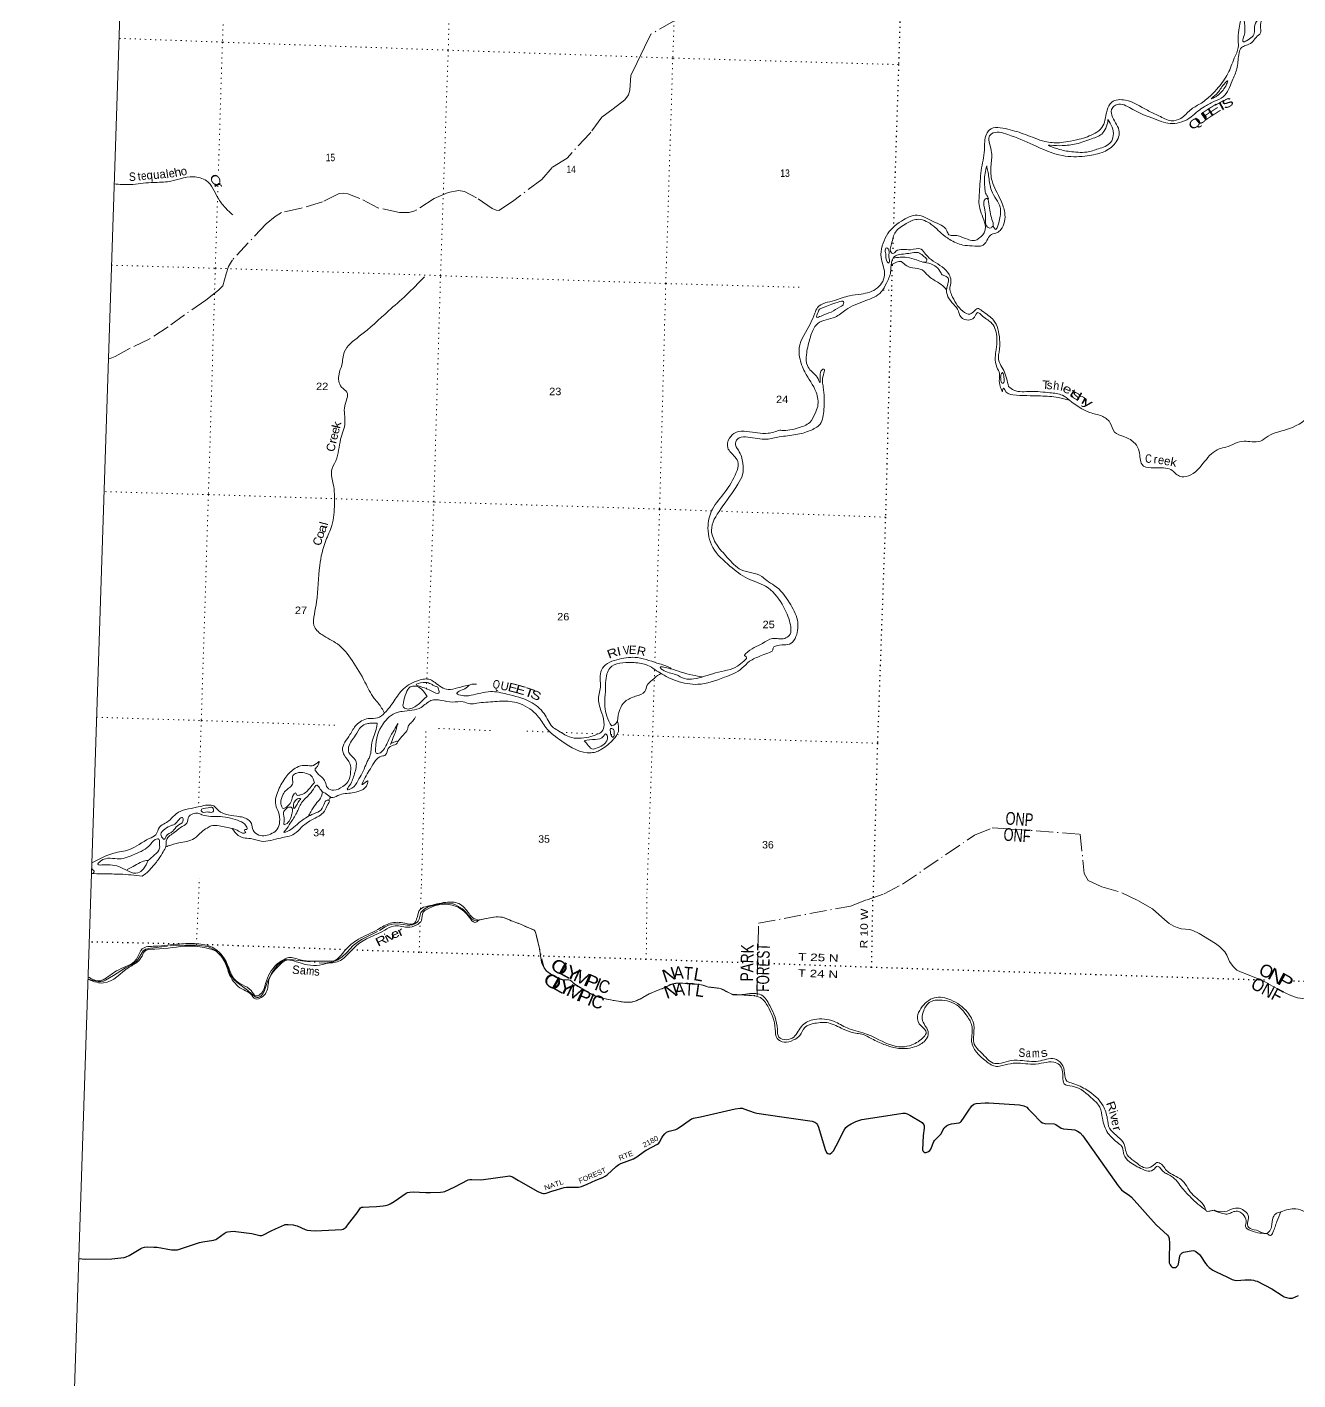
# Model space of a CAD drawing. Header units: feet. Extents: x -745759 to -493183, y 5472 to 195788.
# Drawn here: x -745759 to -715851, y 46261 to 78093 of the extents above; entities that cross this region are included whole.
import ezdxf
from ezdxf.enums import TextEntityAlignment as Align

# ---------------------------------------------------------------- set-up
doc = ezdxf.new("R2010")
doc.units = ezdxf.units.FT
doc.header["$LTSCALE"] = 80
doc.linetypes.add('DOT_DASHED', pattern=[7.7, 5, -1.2, 0.3, -1.2])
doc.linetypes.add('DOTTED', pattern=[1.5, 0.3, -1.2])
for name, color, linetype, lineweight in [('29', 7, 'Continuous', 25), ('39', 7, 'Continuous', 13), ('4', 7, 'Continuous', 13), ('44', 7, 'DOT_DASHED', 13), ('6', 7, 'DOTTED', 25), ('7', 7, 'DOTTED', 13)]:
    doc.layers.add(name, color=color, linetype=linetype, lineweight=lineweight)
doc.layers.add('30', color=7, linetype='Continuous')
doc.layers.add('41', color=7, linetype='Continuous')

msp = doc.modelspace()

# ---------------------------------------------------------------- linework, layer by layer
at = {"layer": '29'}
for points in [[(-733377.77, 50709.61), (-733122.98, 50787.75), (-733061.02, 50796.91), (-732785.59, 50799.05), (-732744.4, 50804.83), (-732712.74, 50814.33), (-732576.63, 50870.21), (-732371.03, 50961.42), (-732210.89, 51023.44), (-732151.33, 51054.18), (-732107.99, 51083.63), (-731893.07, 51283.27), (-731830.94, 51327.6), (-731782.5, 51351.55), (-731485.87, 51465.81), (-731406.67, 51511.36), (-731232.53, 51644.43), (-731188.31, 51669.74), (-730924.96, 51808.97), (-730892.95, 51829.77), (-730875.54, 51853.53), (-730821.74, 51959.22), (-730799.55, 51992.94), (-730750.47, 52049.97), (-730709.31, 52087.98), (-730674.56, 52104.1), (-730649.15, 52113.33), (-730492.44, 52152.19), (-730462.35, 52165.61), (-730437.02, 52181.45), (-730308.03, 52269.98), (-730121.1, 52403.64), (-730094.28, 52415.9), (-730072.11, 52422.24), (-729912.86, 52452.9), (-729094.38, 52636.43), (-728975.02, 52651.94), (-728921.19, 52651.94), (-728887.71, 52637.9), (-728651.71, 52554.71), (-728582.41, 52534.71), (-727997.2, 52448.37), (-727282.19, 52352.08), (-727220.93, 52328.78), (-727198.77, 52309.77), (-727182.94, 52290.76), (-727160.77, 52262.24), (-727136.45, 52207.95), (-726979.08, 51684.67), (-726948.64, 51615.91), (-726912, 51588.86), (-726891.65, 51581.06), (-726856.82, 51584.23), (-726818.9, 51613.84), (-726783.99, 51650.77), (-726715.55, 51768.07), (-726532.88, 52139.09), (-726487.95, 52198.88), (-726446.79, 52236.9), (-726367.63, 52287.59), (-726253.65, 52341.45), (-726113.57, 52385.04), (-725647.84, 52456.1), (-725145.77, 52533.98), (-725091.65, 52534.72), (-725047.32, 52525.21), (-724980.75, 52488.91), (-724693.58, 52314.4), (-724656.3, 52265.41), (-724643.63, 52236.9), (-724647.79, 52181.38), (-724669.43, 52010.62), (-724684.47, 51674.19), (-724678.46, 51647.6), (-724656.3, 51625.42), (-724627.8, 51609.58), (-724596.25, 51611.6), (-724542.32, 51638.09), (-724513.82, 51660.27), (-724493.44, 51688.1), (-724418.83, 51869.38), (-724404.42, 51894.62), (-724302.83, 51995.08), (-724257.36, 52046.8), (-724180.01, 52192.56), (-724121.21, 52243.23), (-724059.03, 52272.48), (-724000.89, 52284.42), (-723827.2, 52307.04), (-723791.92, 52322.44), (-723772.93, 52341.45), (-723706.33, 52444.77), (-723612.81, 52582.15)], [(-723612.81, 52582.15), (-723522.98, 52714.11), (-723475.3, 52750.16), (-723421.01, 52764.72), (-723207.81, 52781.93), (-723125.43, 52781.84), (-722400.98, 52732.59), (-722302.21, 52712.14), (-722234.27, 52677.5), (-722197.73, 52642.44), (-722098.36, 52539.65), (-721901.69, 52335.12), (-721863.19, 52308.96), (-721809.87, 52297.1), (-721588.23, 52284.43), (-721545.4, 52273.04), (-721425.9, 52185.54), (-721369.77, 52167.2), (-721176.25, 52151.76), (-721103.8, 52141.85), (-721037.01, 52115.48), (-720977.15, 52075.32), (-720914.15, 52007.95), (-720082.07, 50831.47), (-720004.92, 50737.33), (-719954.46, 50693.94), (-719826.47, 50612.1), (-719767.66, 50564.04), (-719185.53, 49908.13), (-718922.63, 49666.6), (-718896.95, 49632.56), (-718884.29, 49591.37), (-718872.52, 49481.62), (-718884.4, 49119.17), (-718877.96, 49017.91), (-718859.1, 48972.84), (-718839.17, 48943.46), (-718817.8, 48922.86), (-718792.47, 48910.19), (-718765, 48906.09)], [(-737990.71, 50191.67), (-737908.5, 50307.4), (-737888.57, 50323.86), (-737853.09, 50329.57), (-737707.75, 50332.12), (-737538.05, 50342.25), (-737374.99, 50354.92), (-737325.91, 50362.84), (-737295.16, 50372.95), (-737264.17, 50381.85), (-737211.93, 50405.61), (-737119.82, 50459.13), (-736838.61, 50653.61), (-736809.03, 50668.58), (-736753.62, 50679.67), (-736671.11, 50684.22), (-736372.64, 50670.83), (-736265.24, 50670.17), (-736027.77, 50679.68), (-735964.45, 50686.01), (-735928.45, 50696.7), (-735690.19, 50804.82), (-735379.49, 50967.99), (-735339.5, 50977.18), (-735289.25, 50979.08), (-735088.94, 50971.28), (-735016.16, 50974.33), (-734456.53, 51058.29), (-734412.2, 51061.46), (-734380.54, 51055.12), (-734333.05, 51036.11), (-734194.69, 50957.07), (-733742, 50691.62), (-733647.56, 50652.75), (-733606.4, 50644.83), (-733583.05, 50644.75), (-733541.5, 50652.75), (-733382.37, 50708.2), (-733377.77, 50709.61)], [(-740011.86, 49766.75), (-739909.36, 49813.38), (-739701.36, 49908.2), (-739683.95, 49914.53), (-739661.22, 49917.2), (-739612.71, 49917.7), (-739500.31, 49909.78), (-739445.18, 49898.43), (-739403.74, 49884.43), (-739217.65, 49801.56), (-739190.81, 49792.55), (-739155.99, 49784.63), (-739080, 49773.54), (-738981.97, 49770.21), (-738351.01, 49802.17), (-738316.15, 49811.56), (-738295.57, 49822.65), (-738273.41, 49838.49), (-738251.24, 49859.09), (-738192.33, 49930.74), (-737990.71, 50191.67)], [(-744543.77, 49114.28), (-744388.91, 49100.28), (-743766.1, 49107.56), (-743549.87, 49131.97), (-743477.05, 49144.64), (-743429.47, 49156.76), (-743356.73, 49189), (-743081.27, 49353.75), (-743053.49, 49366.2), (-742995.78, 49382.26), (-742926.13, 49391.77), (-742777.96, 49387.42), (-742698.16, 49382.26), (-742359.38, 49325.23), (-742308.72, 49318.89), (-742269.15, 49318.9), (-742215.32, 49325.24), (-741934.59, 49412.68), (-741702.4, 49496.32), (-741626.39, 49512.62), (-741368.37, 49550.34), (-741319.29, 49566.02), (-741290.79, 49581.87), (-741118.47, 49707.93), (-741075.49, 49737.11), (-741040.66, 49746.62), (-740971, 49756.12), (-740876.82, 49757.71), (-740845.16, 49754.54), (-740466.51, 49707.33), (-740278.4, 49659.49), (-740249.91, 49656.32), (-740235.66, 49657.91), (-740207.16, 49668.99), (-740011.86, 49766.75)], [(-718765, 48906.09), (-718732.31, 48910.19), (-718710.15, 48922.86), (-718679.2, 48953.22), (-718665.82, 48986.23), (-718633.55, 49183.03), (-718618.33, 49211.17), (-718599.33, 49230.18), (-718576.37, 49247.61), (-718540.63, 49263.84), (-718315.16, 49303.06), (-718288.63, 49301.75), (-718253.42, 49284.05), (-718169.51, 49212.76), (-718142.18, 49179.52), (-718029.82, 48996.56), (-717989.84, 48949.8), (-717942.34, 48910.2), (-717850.21, 48845.37), (-717788.78, 48808.81), (-717512.75, 48675.26), (-717396.96, 48623.47), (-717344.43, 48608.16), (-717286.14, 48602.87), (-717103.43, 48616.51), (-717009.1, 48617.13), (-716950.53, 48613.96), (-716895.12, 48604.46), (-716853.96, 48594.95), (-716813.7, 48581.47), (-716466.48, 48403.08), (-716224.94, 48243.96), (-716173.22, 48214.76), (-716120.97, 48197.33), (-716057.65, 48183.07), (-716008.33, 48181.32), (-715978.49, 48187.83), (-715841.72, 48245.84)]]:
    msp.add_lwpolyline(points, dxfattribs=at)
at = {"layer": '39'}
for points in [[(-712540.57, 79414.37), (-712954.59, 79543.27), (-713583.54, 79643.87), (-713998.93, 79498.97), (-714313.53, 79194.13), (-714514.62, 78987.32), (-714721.66, 78940.08), (-715053.88, 78889.93), (-715445.98, 78786.81), (-715844.74, 78738.35), (-716135.37, 78735.58), (-716520.59, 78664.58), (-716739.2, 78482.43), (-716775.96, 78309.82), (-716867.22, 78136.56), (-716871.24, 77981.29), (-717064.37, 77770.25), (-717143.59, 77750.05), (-717139.79, 77818.56), (-717101.9, 77956.84), (-717110.16, 78183.04), (-717087.23, 78444.79), (-717026.77, 78519.94), (-716991.07, 78573.52), (-717018.21, 78616.58), (-717102.56, 78554.14), (-717171.89, 78370.24), (-717241.38, 78024.92), (-717256.09, 77769.03), (-717256.08, 77613.65), (-717349.43, 77359.74), (-717497.98, 77000.27), (-717732.66, 76665.17), (-717919.43, 76466.08), (-718154.11, 76286.35), (-718383.88, 76140.8), (-718606.89, 75944.64), (-718832.28, 75889.78), (-719121.85, 76006.04), (-719392.95, 76133.95), (-719909.35, 76372.96), (-720233.45, 76324.63), (-720341.26, 76135.65), (-720393.7, 75902.9), (-720464.85, 75727.12), (-720625.63, 75595.98), (-720996.55, 75453.99), (-721268.38, 75398.29), (-721462.74, 75372.92), (-721805.02, 75401.72), (-722264.88, 75564.65), (-722681.32, 75690.16), (-723109.54, 75672.7), (-723178.65, 75575.57), (-723230.77, 75199.55), (-723303.71, 74721.14), (-723347.4, 74203.65), (-723339.14, 73822.07), (-723206.95, 73394.99), (-723217.58, 73296.39), (-723344.93, 73132.12), (-723429.01, 73079.75), (-723698.12, 73128.91), (-723944.68, 73191.62), (-724063.34, 73206.72), (-724115.37, 73300.85), (-724432.57, 73518.7), (-724810.12, 73665.43), (-725180.94, 73527.47), (-725536.97, 73181.31), (-725631.92, 72943.58), (-725661.11, 72673.92), (-725579.62, 72314.71), (-725623.27, 72109.99), (-725748.39, 71953.73), (-726133.47, 71810.08), (-726402.81, 71772.48), (-726756.87, 71658.31), (-727154.57, 71494.8), (-727222.71, 71357.28), (-727323.65, 71121.72), (-727588.86, 70543.23), (-727578.43, 70323.02), (-727456.25, 69976.91), (-727190.17, 69500.05), (-727152.36, 69168.17), (-727213.16, 69002.22), (-727341.71, 68791.57), (-727613.46, 68661.2), (-727996.29, 68604.26), (-728046.55, 68611.58)], [(-712547.59, 79280.28), (-712912.65, 79370.7), (-713490.1, 79512.37), (-713907.42, 79448.23), (-714148.95, 79238.41), (-714319.26, 79051.01), (-714515.27, 78884.43), (-714763.01, 78824.08), (-715081.16, 78771.57), (-715569.4, 78618.41), (-715814.8, 78570.11), (-716091.66, 78631.57), (-716379.04, 78598.46), (-716661.44, 78446.16), (-716712.58, 78263.83), (-716732.58, 78115.01), (-716732.68, 77955.6), (-716836.33, 77849.25), (-716936.31, 77728.68), (-717081.36, 77659.7), (-717177.44, 77611.67), (-717244.4, 77441.84), (-717289.22, 77114.06), (-717399.54, 76828.29), (-717611.01, 76454.27), (-717831.88, 76340.78), (-718061.12, 76215.4), (-718204.99, 76114.1), (-718365.88, 75978.92), (-718580.75, 75863.26), (-718801.8, 75820.41), (-719224.66, 75931.96), (-719737.5, 76152.72), (-720067.18, 76278.06), (-720171.07, 76240.32), (-720235.88, 76153.17), (-720212.3, 75972.99), (-720055.84, 75626.01), (-720176.61, 75326.38), (-720461.81, 75143.89), (-720863.63, 75055.14), (-721391.95, 75068.46), (-722081.56, 75319.91), (-722678.52, 75564.98), (-723061.54, 75578.67), (-723117.71, 75513.5), (-723109.84, 75349.86), (-723060.84, 75138.77), (-723075.36, 74812.24), (-723049.87, 74472.6), (-722845.66, 74021.51), (-722785.11, 73866.63), (-722750.41, 73726.52), (-722841.42, 73329.28), (-722930.06, 73256.86), (-723064.35, 73213.83), (-723147.68, 73113.02), (-723262.56, 72962.56), (-723521.29, 72944.87), (-723734.67, 72964.37), (-724046.05, 73095.3), (-724155.12, 73168.68), (-724478.76, 73449.24), (-724814.65, 73568.69), (-725067.46, 73468.11), (-725322.84, 73268.73), (-725416.76, 72992.64), (-725410.26, 72776.56), (-725384.25, 72767.84), (-725310.35, 72816.42), (-724968.37, 72854.21), (-724715.84, 72866.01), (-724612, 72746.36), (-724432.48, 72588.48), (-724061.34, 72272.41), (-724018.57, 72132.1), (-724040.29, 71916.74), (-724001.09, 71794.68), (-723736.73, 71406.65), (-723570.99, 71339.92), (-723462.08, 71415.87), (-723392.05, 71470.6), (-723290.47, 71419.61), (-723013.81, 71194.71), (-722872.01, 70749.23), (-722883.94, 70444.84), (-722899.49, 70312.05), (-722860.86, 70167.81), (-722776.06, 70014.34), (-722708.23, 69829), (-722660.87, 69632.08)], [(-717894.73, 76406.94), (-717735.59, 76552.25), (-717560.14, 76781.89), (-717500.36, 76830.83), (-717528.77, 76746.8), (-717612.98, 76611.71), (-717727.03, 76493.51), (-717803, 76442.96), (-717894.73, 76406.94)], [(-720322.76, 75915.24), (-720224.47, 75737.21), (-720197.33, 75538.78), (-720255.91, 75380.84), (-720546.38, 75228.75), (-720820.74, 75152.94), (-721217.93, 75164.96), (-721586.92, 75252.96), (-721724.59, 75312.93), (-721680.23, 75311.81), (-721402.01, 75302.78), (-721072.02, 75344.91), (-720705.71, 75464.82), (-720441.87, 75601.44), (-720357.08, 75758.71), (-720328.31, 75856.86), (-720322.76, 75915.24)], [(-723175.87, 74826.88), (-723231.24, 74481.21), (-723216.2, 74283.08), (-723191.16, 74159.36), (-723146.51, 74091.65), (-723139.86, 74037), (-723163.53, 74057.77), (-723210.22, 74046.84), (-723240.47, 73892.23), (-723205.63, 73679.48), (-723128.94, 73368.81), (-723074.39, 73371.48), (-723025.16, 73402.52), (-723005.62, 73377.81), (-722962.46, 73330.32), (-722924.54, 73391.91), (-722851.54, 73716.96), (-722858.07, 73854.34), (-722954.13, 74040.39), (-723063.69, 74250.99), (-723126.47, 74553.23), (-723148.76, 74705.13), (-723175.87, 74826.88)], [(-743709.79, 74400.63), (-743332.71, 74388.5), (-742837.16, 74434.53), (-742455.26, 74455.17), (-741842.95, 74568.88), (-741538.59, 74478.48), (-741266.64, 74072.09), (-741096.96, 73845.85), (-740919.87, 73671.89)], [(-723140.71, 74036.01), (-723112.82, 73834.53), (-723077.2, 73652.03), (-723027.1, 73483.28), (-723020.29, 73434.68), (-723026.39, 73403.58)], [(-725475.83, 72737.86), (-725492.49, 72873.47), (-725528.11, 72900.6), (-725559.19, 72869.1), (-725551.93, 72759.95), (-725524.27, 72581.69), (-725480.96, 72540.24), (-725459.75, 72580.06), (-725473.94, 72655.08), (-725475.83, 72737.86)], [(-724675.65, 72561.73), (-724590.03, 72582.36), (-724586.81, 72628.69), (-724653.64, 72696.96), (-724756.56, 72774.21), (-725051.49, 72761.47), (-725352.07, 72686.31), (-725416.01, 72554.74), (-725436.3, 72317.15), (-725535.7, 72063.39), (-725655.92, 71862.62), (-726034.61, 71654.23), (-726494.27, 71435.78), (-726740.75, 71268.46), (-727150.19, 71119.37), (-727235.58, 71016.59), (-727343.78, 70734.8), (-727417.46, 70383.54), (-727393.85, 70126.68), (-727310.28, 70003.5), (-727122.66, 69768.74), (-727101.69, 69721.8), (-727092.52, 69763.94), (-727096.25, 69931.52), (-727030.86, 70040.85), (-727010.54, 70046.39), (-727018.08, 69911.39), (-727021.68, 69616.87), (-727006.94, 69095.9), (-727098.56, 68753.16), (-727330.6, 68597.58), (-727663.97, 68503.07), (-728056.83, 68448.4), (-728352.81, 68395.32), (-728797.4, 68446.88), (-728999.67, 68427.77), (-729089.72, 68300.89), (-729019.3, 68137.69), (-728914.33, 67828.33), (-728921.28, 67560.14), (-729030.03, 67334.86), (-729434.53, 66753.83), (-729651.37, 66250.79), (-729534.77, 65922.98), (-729280.42, 65615.91), (-728951.05, 65323.1), (-728466.83, 65165.61), (-728352.34, 65067.89), (-728173.68, 64954.42), (-727816.99, 64547.91), (-727631.9, 64137.66), (-727664.07, 63753.07), (-727779.16, 63594.54), (-728148.09, 63529.18), (-728203.79, 63482.15), (-728207.01, 63435.82), (-728329.93, 63364.26), (-728495.1, 63297.8), (-728756.71, 63169.2), (-728934.46, 63006.19), (-729347.54, 62794.64), (-729971.3, 62628.76), (-730473.63, 62710.02), (-730860.28, 62895.32), (-731194.18, 63091.39), (-731515.77, 63139.85), (-732043.81, 63007.88), (-732111.89, 62872.38), (-732148.88, 62457.64), (-732164.58, 62163.43), (-732035.35, 61700.1), (-731998.19, 61654.77), (-731947.41, 61667.62), (-731866.2, 61761.72)], [(-725423.1, 72491.59), (-725189.54, 72573.25), (-725058.91, 72475.12), (-724920.98, 72425.23), (-724692.15, 72379.11), (-724556.41, 72244.53), (-724324.41, 72087.34), (-724178.02, 71974.69), (-724119.42, 71899.49)], [(-725378.32, 72655.61), (-725051.72, 72674.71), (-724825.27, 72614.52), (-724679.33, 72562.41)], [(-721233.88, 69313.95), (-721487.15, 69374.48), (-721909.88, 69413.39), (-722558.86, 69441.85), (-722751.69, 69553.65), (-722776.75, 69598.68), (-722797.8, 69564.91), (-722803.04, 69518.63), (-722848.98, 69614.62), (-722878.13, 69813.11), (-722874.89, 69938.13), (-722937.56, 70089.03), (-722973.95, 70319.98), (-722952.95, 70507.11), (-722936.12, 70766.99), (-723052.09, 71119), (-723271.58, 71292.01), (-723390.53, 71373.71), (-723465.89, 71268.66), (-723651.22, 71202.71), (-723805.94, 71305.48), (-723839.68, 71405.2), (-724087.14, 71744.38), (-724119.46, 71898.56), (-724082.23, 72089.31), (-724085.82, 72184.24), (-724143.14, 72230.08), (-724220.95, 72264.33), (-724275.16, 72352.46), (-724397.1, 72474.58), (-724590.97, 72546.06), (-724679.33, 72562.41)], [(-736409.61, 72214.34), (-736836.35, 71787.22), (-737251.59, 71414.3), (-737941.04, 70816.23), (-738293.72, 70443.75), (-738354.2, 70134.52), (-738418.07, 69928.29), (-738355.44, 69620), (-738233.4, 69501.91), (-738282.1, 69180.28), (-738278.18, 68786.71), (-738379.17, 68393.75), (-738495.24, 67886.16), (-738594.22, 67648.54), (-738553.83, 67338.79), (-738525.53, 66873.97), (-738589.22, 66363.04), (-738727.43, 66013.4), (-738871.86, 65423.8), (-738946.51, 64568.1), (-738998.4, 64278.83), (-739007.38, 64010.69), (-738825.23, 63798.26), (-738453.65, 63577.02), (-738110.55, 63191.04), (-737807.04, 62678.93), (-737588.9, 62298.11), (-737491.06, 62180.63), (-737347.7, 61951.02)], [(-726836.63, 71383.88), (-726621.55, 71507.6), (-726542.83, 71586.33), (-726543.86, 71624.69), (-726668.98, 71623.81), (-727025.52, 71491.55), (-727123.93, 71431.47), (-727139.2, 71387.47), (-727176.72, 71263.3), (-727075.06, 71293.03), (-726836.63, 71383.88)], [(-722767.49, 69800.23), (-722780.74, 69911.55), (-722805.65, 69962.62), (-722839.38, 69906.97), (-722844.11, 69802.16), (-722810.12, 69712.52), (-722769.21, 69733.68), (-722767.49, 69800.23)], [(-722660.87, 69632.08), (-722533.91, 69548.17), (-722139.15, 69520.06), (-721690.01, 69488.56), (-721392.93, 69428.61), (-721230.51, 69311.52)], [(-721230.51, 69311.52), (-720747.68, 69022.9), (-720475.32, 68943.4), (-720275.48, 68791.06), (-720168.36, 68564.38), (-719931.12, 68453.47), (-719685.05, 68293.91), (-719589.04, 68105.85), (-719520.31, 67799.43), (-719017.93, 67720.18), (-718839.4, 67679.36), (-718635.58, 67524.9), (-718429.59, 67531.81), (-718043.36, 67875.2), (-717704.86, 68167.33), (-717546.38, 68209.75), (-717119, 68350.32), (-716931.78, 68333.49), (-716735.56, 68352.76), (-716555.08, 68465.25), (-716029.6, 68653.79), (-715536.6, 68990.45), (-715349.37, 69207.69), (-714976.83, 69412.2), (-714609.97, 69475.59), (-714290.19, 69435.25), (-714137.2, 69265.93), (-713955.13, 68972.79), (-713649.72, 68767.35), (-713216.59, 68584.91), (-713072.53, 68615.59), (-712954.25, 68741.75), (-712878.07, 68805.48)], [(-728046.55, 68611.58), (-728320.97, 68533.75), (-728818.14, 68580.58), (-729083.14, 68554.98), (-729229.91, 68419.44), (-729268.09, 68192.39), (-729100.06, 67980.32), (-729023.32, 67827.04), (-729069.35, 67608.26), (-729333.28, 67156.86), (-729628.32, 66750.64), (-729732.98, 66371.9), (-729621.4, 65850.51), (-729217.15, 65410.52), (-728803.03, 65117.58), (-728382, 64935.46), (-727991.4, 64513.97), (-727817.94, 64122.17), (-727824.87, 63777.3), (-727929.54, 63709.31), (-728216.19, 63704.43), (-728451.16, 63591.3), (-728853.03, 63345.16), (-728876.15, 63309.42), (-728850.41, 63290.61), (-728828.96, 63261.82), (-728891.7, 63176.63), (-729038.06, 63057.23), (-729554.79, 62894.7), (-730072.91, 62756.42), (-730284.64, 62761.76), (-730490.03, 62855.72), (-730809.79, 62974.76), (-730862.93, 63026.55), (-730667.75, 63005.48), (-730603.48, 62993.77), (-730688.94, 63044.36), (-730878.88, 63111.7), (-731393.71, 63255.83), (-731822.35, 63222.24), (-732217.38, 63006.2), (-732272.55, 62823.96), (-732264.3, 62597.76), (-732310.77, 62284.15), (-732234.65, 61951.3), (-732181.32, 61673.51), (-732233.85, 61515.43), (-732342.45, 61451.57), (-732539.82, 61387.94), (-732995.75, 61391.36), (-733276.15, 61549.77), (-733393.13, 61629.39), (-733492.26, 61775.16), (-733592.83, 61943.15), (-733916.67, 62215.65), (-734466.86, 62397), (-734852.71, 62457.17), (-735304.89, 62371.71), (-735599.19, 62383.16), (-735642.92, 62408.48), (-735593.01, 62465.74), (-735456.34, 62522.83), (-735328.76, 62618.49), (-735178.65, 62631.31)], [(-735328.76, 62618.49), (-735631.35, 62543.38), (-735848.27, 62504.46), (-736158.75, 62669.67), (-736273.98, 62739.17), (-736544.87, 62719.76), (-736901.07, 62522.92), (-737120.33, 62237.87), (-737343.56, 61954.95), (-737509.98, 61840.09), (-737728.39, 61821.38), (-738012.81, 61669.14), (-738159.87, 61444.83), (-738334.74, 61081.99), (-738299.35, 60968.1), (-738161.41, 60762.84), (-738144.1, 60574.74), (-738210.92, 60332.26), (-738330.75, 60224.3), (-738546.95, 60134.91), (-738690.62, 60197.05), (-738743.58, 60333.58), (-738825.5, 60442.59), (-738965.11, 60583.32), (-738980.35, 60618.01), (-738927.85, 60697.4), (-738891.53, 60775.18), (-738886.66, 60807.34), (-738948.3, 60764.51), (-739078.82, 60711.3), (-739231.91, 60721.21), (-739412.74, 60673.3), (-739643.81, 60477.34), (-739822.95, 60183.21), (-739907.81, 59789.85), (-739841.63, 59618.69), (-739815.27, 59390.01), (-739870.18, 59217.86), (-739989.65, 59124.01), (-740303.56, 59079.46), (-740439.71, 59197.91), (-740478.14, 59350.21), (-740554.48, 59440.92), (-740822.69, 59524.36), (-741302.3, 59703.93), (-741361.18, 59767.96), (-741427.3, 59785.77), (-741773.68, 59733.97), (-742247.75, 59582.47), (-742392.62, 59442.85), (-742511.82, 59359.09), (-742641.27, 59269.53), (-742728.65, 59090.13), (-742884.41, 58997.2), (-743351.12, 58740.59), (-743720.57, 58655.06), (-744237.47, 58424.36)], [(-731866.16, 61761.31), (-731812.82, 62033.49), (-731682.78, 62223.93), (-731437.41, 62348.9), (-731222.7, 62458.51), (-731162.32, 62608.33), (-731046.26, 62726.47), (-730875.28, 62861.39), (-730828.38, 62880.39)], [(-730600.69, 62994.07), (-730367.43, 62915.18), (-730094.86, 62843.74), (-729873.17, 62806.52)], [(-736344.73, 62345.45), (-736475.59, 62512.19), (-736619, 62584.42), (-736744.6, 62565.38), (-736839.1, 62422.48), (-736903.59, 62192.05), (-736900.26, 62087.04), (-736854.62, 62057.64), (-736606.99, 62113.96), (-736404.51, 62296.51), (-736344.73, 62345.45)], [(-736226.55, 62622.95), (-736344.37, 62670.32), (-736441.22, 62670.74), (-736604.1, 62614.31), (-736532.24, 62584.25), (-736230.58, 62467.68), (-736100.77, 62415.98), (-736068.34, 62421.22), (-736076.02, 62514.23), (-736095.04, 62559.1), (-736154.95, 62582.81), (-736226.55, 62622.95)], [(-731866.26, 61762.43), (-731844.31, 61519.73), (-731958.06, 61334.94), (-732238.52, 61101.89), (-732348.93, 61046.15), (-732484.87, 61017.29), (-733173.9, 61290.92), (-733546.96, 61611.07), (-733747.59, 61888.54), (-734149.98, 62167.05), (-734535.62, 62235.29), (-734747.87, 62220.46), (-735176.56, 62184.85), (-735334.32, 62170.67), (-735494.54, 62217.08), (-735746.96, 62209.32), (-736254.48, 62246.32), (-736484.61, 62086.66), (-736933.02, 61991.01), (-737050.66, 61967.74), (-737378.38, 61701.58), (-737561.44, 61100.84), (-737539.65, 61007.47), (-737507.49, 61002.62), (-737313.18, 61181.35), (-737181.05, 61452.44), (-737096.68, 61593.59), (-737035.43, 61698.99), (-737039.88, 61682.96), (-737088.9, 61504.6), (-737170.65, 61308.92), (-737207.28, 61219.04), (-737207.23, 61221.05), (-737131.47, 61263.54), (-737036.12, 61283.33), (-737036.38, 61273.25), (-737141.31, 61195.18), (-737260.31, 61119.48), (-737322.76, 60967.7), (-737414.39, 60935.7), (-737556.24, 60834.35), (-737680.29, 60641.75), (-737873.2, 60283.4), (-737877.6, 60269.38), (-737838.71, 60290.6), (-737738.33, 60348.6), (-737745.85, 60292.29), (-737901.37, 60130.75), (-738104.59, 60075.34), (-738445.23, 60011.28), (-738599.79, 59964.73), (-738716.51, 60054.44), (-738798.25, 60092.82), (-738880.32, 60195.78), (-738949.38, 60256.04), (-738992.98, 60208.71), (-739104.04, 60050.08), (-739301.2, 59839.14), (-739414.29, 59601.86), (-739563.79, 59361.47), (-739685.35, 59186.97), (-739714.57, 59149.36), (-739592.43, 59190.68), (-739401.14, 59331.14), (-739178.81, 59501.09), (-739011.26, 59581.62), (-738841.28, 59678.23), (-738760.63, 59831.57), (-738712.58, 59894.93), (-738646.04, 59893.25), (-738674.29, 59815.27), (-738761.57, 59639.9), (-739069.63, 59431.75), (-739299.97, 59264.02), (-739469.51, 59106.87), (-739794.81, 59012.15), (-740250.76, 58936.88), (-740497.32, 58999.59), (-740668.35, 59018.03), (-740787.98, 59073.5), (-740931, 59238.54)], [(-737035.02, 61282.46), (-736900.82, 61443.36), (-736808.85, 61566.15), (-736793.01, 61632.34), (-736728.3, 61715.46), (-736653.46, 61800.34), (-736615.59, 61859.92)], [(-737520.31, 61712.79), (-737662.6, 61712.78), (-737765.81, 61701.25), (-737892.76, 61629.79), (-738029.11, 61429.42), (-738191.75, 61149.01), (-738184.81, 61027.76), (-738030.22, 60842.26), (-738016.57, 60668.38), (-738098.39, 60391.98), (-738168.75, 60246.45), (-738219.76, 60146.85), (-738175.19, 60153.79), (-738001.57, 60312.86), (-737808.35, 60683.31), (-737733.38, 60850.92), (-737692.87, 60934.65), (-737646.56, 61242.21), (-737532.08, 61610.61), (-737521.34, 61713.25)], [(-732646.98, 61301.86), (-732389.95, 61331.7), (-732192.26, 61407.43), (-732144.47, 61460.71), (-732122.65, 61446.04), (-732103.14, 61342.63), (-732139.56, 61260.82), (-732293.73, 61151.71), (-732468.29, 61111.71), (-732576.48, 61219.37), (-732646.98, 61301.86)], [(-731943.16, 61469.25), (-731950.45, 61550.66), (-731969.98, 61575.37), (-732026.24, 61584.85), (-732033.44, 61540.64), (-732019.76, 61445.46), (-731996.77, 61398.47), (-731968.96, 61381.63), (-731943.61, 61425.38), (-731943.16, 61469.25)], [(-738998.43, 60309.74), (-739080.7, 60483.33), (-739158.4, 60521.61), (-739442.77, 60526.75), (-739511.2, 60455.84), (-739500.9, 60308.27), (-739568.04, 60209.07), (-739654.56, 60140.63), (-739733.8, 60041.73), (-739785.62, 59833.19), (-739765.69, 59745.92), (-739744.29, 59715.11), (-739625.92, 59766.61), (-739536.13, 59883.4), (-739487.9, 60031.5), (-739436.44, 60070.56), (-739415.31, 60029.67), (-739342.87, 60021.79), (-739210.23, 60078.99), (-739033.71, 60272.29), (-738998.43, 60309.74)], [(-739396.5, 59821.36), (-739438.81, 59745.75), (-739470.1, 59706.18), (-739492.42, 59779.39), (-739449.37, 59883.23), (-739365.18, 59939.62), (-739316.94, 59932.35), (-739344.04, 59898.73), (-739396.5, 59821.36)], [(-738802.69, 60096.64), (-738854.49, 59946.93), (-738964.97, 59810.49), (-739082.65, 59629.83), (-739144.15, 59521.97)], [(-738662.54, 59906.69), (-738642.97, 59933.53), (-738628.18, 59959.39), (-738616.28, 59968.14)], [(-740931, 59238.54), (-740779.26, 59176.2), (-740645.36, 59126.41), (-740610.72, 59139.66), (-740641.83, 59184.84), (-740637.17, 59208.94), (-740588.56, 59215.78), (-740600.85, 59286.72), (-740757.01, 59411.72), (-741210.32, 59515.97), (-741642.97, 59561.17), (-741740.89, 59597.95), (-741815.71, 59591.76), (-741948.71, 59520.45), (-741999.17, 59364.33), (-742147.23, 59257.08), (-742289.35, 59145.65), (-742473.31, 58976.75), (-742491.77, 58809.73), (-742555.45, 58688.25), (-742658.65, 58521.35), (-742817.03, 58327.59), (-742939.5, 58195.48), (-743046.68, 58116.89)], [(-741518.24, 59624.62), (-741655, 59642.19), (-741664.56, 59662.61), (-741495.46, 59724.94), (-741392.47, 59728.4), (-741371.8, 59669.36), (-741385, 59627.32), (-741451.86, 59616.89), (-741518.24, 59624.62)], [(-739525.83, 59580.46), (-739675.43, 59336.04), (-739710.02, 59324.8), (-739705.29, 59429.61), (-739722.81, 59609.64), (-739697.36, 59657.43), (-739564.04, 59740.83), (-739532.04, 59729.94), (-739511.74, 59656.78), (-739526.26, 59579.76)], [(-742549.83, 58982.71), (-742609.31, 59101.24), (-742513.41, 59219.9), (-742353.67, 59310.71), (-742280.3, 59339.13), (-742182.65, 59447.65), (-742104.82, 59492.1), (-742090.78, 59411.03), (-742220.74, 59301.31), (-742331.07, 59170.91), (-742483.42, 59053.68), (-742523.46, 58988.1), (-742549.83, 58982.71)], [(-740931, 59238.54), (-741238.21, 59296.73), (-741429.82, 59299.54), (-741521.97, 59247.38), (-741655.61, 59151.87), (-741823.02, 58998.7), (-742186.79, 58898.9), (-742434.89, 58824.44), (-742494.56, 58803.95)], [(-742909.79, 58485.3), (-742759.19, 58612.67), (-742640.02, 58773.11), (-742642.87, 58896.27), (-742662.7, 58987.57), (-742692.84, 58992.37), (-742857.77, 58857.29), (-743220.75, 58632.37), (-743586.85, 58520.53), (-744030.4, 58467.56), (-744092.59, 58390.64), (-743999.88, 58377.06), (-743549.68, 58319.82), (-743153.51, 58190.79), (-743017.86, 58286.24), (-742910.62, 58485.36)], [(-744243.13, 58294.14), (-744205.05, 58257.64), (-744183.55, 58230.87), (-744189.84, 58198.33), (-744246.52, 58169.58)], [(-743406.55, 58274.03), (-743219.53, 58368), (-743057.88, 58454.73), (-742909.7, 58485.55)], [(-744237.66, 58174.07), (-743755.46, 58165.6), (-743569.94, 58160.93), (-743046.68, 58116.89)], [(-735121.96, 57078.95), (-735221.44, 57025.77), (-735349.67, 57144.08), (-735617.5, 57381.19), (-735756.8, 57432.36), (-736367.33, 57324.28), (-736435.89, 57266.13), (-736476.91, 57073.93), (-736585.49, 56966.74), (-736813.1, 56914.06), (-737138.69, 56941.39), (-737339.6, 56845.44), (-738000.35, 56489.64), (-738185.13, 56301.74), (-738386.65, 56131.19), (-738539.62, 56079.98), (-738673, 56070.45), (-738807.36, 56032.72), (-739383.9, 56088.84), (-739682.89, 56127.36), (-739784.3, 56052.19), (-740065.65, 55674.64), (-740128.25, 55384.35), (-740249.62, 55257.43), (-740379.67, 55227.62), (-740502.48, 55346.8), (-740660.57, 55436.94), (-740955.03, 55719.33), (-741082.99, 56036.34), (-741296.42, 56330.06), (-741527, 56422.7), (-741954.77, 56467.66), (-742755.5, 56396.37), (-743001.58, 56334.24), (-743031.75, 56278.8), (-743136.2, 56117.02), (-743354.91, 55973.28), (-743956.59, 55600.69), (-744119.31, 55616.37), (-744328.18, 55689.77)], [(-744328.05, 55748.79), (-744032.97, 55654.91), (-743967.99, 55677.72), (-743656.35, 55884.82), (-743233.26, 56108.25), (-743148.56, 56224.33), (-743049.65, 56400.43), (-742749.07, 56464.72), (-742174.74, 56517.57), (-741767.35, 56523.73), (-741399.38, 56440.49), (-741046.47, 56043.15), (-740899.08, 55714.86), (-740690.62, 55556.96), (-740487.78, 55420.91), (-740369.21, 55295.83), (-740277.41, 55326.96), (-740163.57, 55526.74), (-740078.22, 55775.91), (-739710.09, 56156.53), (-739601.83, 56197.17), (-739331.52, 56145.53), (-738766.14, 56116), (-738538.07, 56124.3), (-738277.57, 56367.44), (-737962, 56628.86), (-737502.9, 56860.63), (-737212.93, 57008.48), (-736866.36, 57004.63), (-736658.85, 57001.53), (-736590.89, 57100.03), (-736503.88, 57339.06), (-736332.15, 57407.78), (-735901.65, 57497.85), (-735598.28, 57469.27), (-735358.57, 57235.14), (-735271.19, 57132.09), (-735120.19, 57079.28)], [(-735121.96, 57078.95), (-734904.89, 57128.72), (-734720.39, 57154.71), (-734520.5, 57133.24), (-734364.71, 57065.84), (-734149.75, 56987.86), (-733912.26, 56879.88), (-733817.29, 56834.64), (-733781.12, 56739.63), (-733692.29, 56352.98), (-733589.45, 55952.13), (-733383.92, 55777.67), (-733127.53, 55674.06), (-732978.62, 55666.92), (-732894.59, 55591.43), (-732689.6, 55459.34), (-732382.98, 55293.5), (-731963.23, 55192.35), (-731474.42, 55163.44), (-731057.87, 55372.98), (-730781.97, 55480.47), (-730566.76, 55581.98), (-730238.03, 55586.81), (-729798.53, 55531.36), (-729724.96, 55502.61)], [(-729724.96, 55502.61), (-729471.92, 55475.76), (-729138.35, 55331.18), (-728851.9, 55337.47), (-728479.58, 55320.63), (-728278.82, 55067.68), (-728100.97, 54506.94), (-728066.92, 54328.3), (-727891.73, 54265.8), (-727718.2, 54328.41), (-727508.84, 54607.59), (-727232.02, 54741.27), (-726767.94, 54697.08), (-726462.91, 54543.4), (-726040.2, 54411.89), (-725788.04, 54302.38), (-725174.38, 54097.75), (-724936.92, 54144.04), (-724656.04, 54336.06), (-724598.14, 54434.91), (-724721.69, 54590.42), (-724804.65, 54811.08), (-724723.37, 55001.9), (-724404.13, 55253.11), (-724018.92, 55201.55), (-723627.89, 54913.82), (-723478.95, 54620.29), (-723487.55, 54318.07), (-723481.58, 54200.89), (-723265.5, 53925.22), (-722982.94, 53705.76), (-722890.18, 53706.6), (-722664.45, 53763.38), (-722389.72, 53780.15), (-721961.03, 53761.38), (-721576.17, 53814.7), (-721412.88, 53700.18), (-721342.14, 53475.9), (-721288.04, 53294.54), (-721150.96, 53237.39), (-720819.76, 53082.81), (-720435.66, 52712.63), (-720337.4, 52410.76), (-720284.92, 52183.08), (-719969.73, 51859.63), (-719914.5, 51710.51), (-719869.4, 51559.71), (-719713.14, 51417.2), (-719404.65, 51247.26), (-719247.01, 51316.47), (-719146.03, 51379.55), (-719090.43, 51355.45), (-718923.58, 51170.22), (-718595.81, 50975.42), (-718351.37, 50646.34), (-718053.59, 50343.67), (-718024.2, 50261.98)], [(-718024.2, 50261.98), (-718204.83, 50399.29), (-718372.67, 50556.32), (-718566.86, 50766.69), (-718830.9, 51054.09), (-719047.91, 51188.61), (-719125.4, 51278), (-719159.28, 51289.25), (-719227.84, 51231.1), (-719379.08, 51171.76), (-719510.48, 51218.63), (-719818.75, 51394.61), (-719947.84, 51564.43), (-719982.31, 51730.99), (-720071.74, 51824.82), (-720321.17, 52069.36), (-720452.02, 52418.74), (-720513.5, 52676.99), (-720678.13, 52868.19), (-721161.42, 53169.18), (-721352.85, 53228.2), (-721381.35, 53392.54), (-721462.19, 53673.64), (-721598.92, 53740.86), (-721827.34, 53722.5), (-722090.48, 53691.21), (-722551.39, 53711.09), (-722809.27, 53657.43), (-722942.99, 53637.83), (-723190.69, 53759.29), (-723530.85, 54232.83), (-723518.59, 54409.89), (-723531.51, 54616.05), (-723656.6, 54849.04), (-723796.79, 55016.45), (-724226.41, 55197.42), (-724527.09, 55138.35), (-724669.9, 54917.38), (-724683.15, 54712.12), (-724550.11, 54425.19), (-724605.96, 54269.8), (-724818.91, 54117.79), (-725040.62, 54060.88), (-725360.46, 54079.94), (-725625.47, 54167.71), (-725913.25, 54306.11), (-726012.74, 54360.41), (-726299.63, 54428.87), (-726554.57, 54516.3), (-726900.22, 54661.29), (-727219.03, 54652.08), (-727458.33, 54553.42), (-727571.68, 54367.74), (-727720.6, 54259.92), (-727944.19, 54207.1), (-728106.38, 54295.37), (-728151.02, 54516.73), (-728329.72, 55053.3), (-728501.97, 55256.87), (-728713.97, 55304.49), (-729166.1, 55331.42)], [(-717822.94, 50253.05), (-717572.13, 50220.22), (-717365.89, 50295.82), (-717190.87, 50285.77), (-717013.07, 50067.89), (-717040.81, 49909.52), (-717016.4, 49858.26), (-716825.6, 49781.11), (-716565.85, 49715.71), (-716532.58, 49744.81), (-716473.9, 49865.82), (-716433.77, 50090.32), (-716351.93, 50182.3), (-716253.95, 50217.25)], [(-716253.95, 50217.25), (-715900.73, 50287.8), (-715466.54, 50081.27), (-714804.45, 49935.48), (-714284.38, 49935.75), (-714068.08, 49781.08), (-713813.32, 49516.19), (-713648.8, 49379.44), (-713574.38, 49374.87), (-713489.16, 49424.27)], [(-718024.2, 50261.98), (-718001.1, 50230.94), (-717946.74, 50229.07), (-717873.56, 50246.72), (-717822.94, 50253.05)], [(-716253.95, 50217.25), (-716346.64, 49988.51), (-716442.4, 49729.61), (-716495.21, 49660.84), (-716560.73, 49689.31), (-716745.25, 49715.82), (-716962.79, 49777.76), (-717086.51, 49870.75), (-717078.28, 49932.99), (-717074.46, 50041.77), (-717184.2, 50188.73), (-717307.68, 50231.3), (-717417.74, 50196.76), (-717515.72, 50161.81), (-717649.84, 50188.61), (-717755.76, 50214.43), (-717822.94, 50253.05)]]:
    msp.add_spline(points, degree=3, dxfattribs=at)
at = {"layer": '4'}
msp.add_lwpolyline([(-739699.92, 195787.95), (-708889.59, 194791.67), (-678077.93, 193837.75), (-647264.98, 192926.23), (-616450.81, 192057.09), (-585635.48, 191230.34), (-554819.03, 190445.97), (-524001.53, 189704), (-493183.05, 189004.41), (-497222.97, 5471.78), (-528293.91, 6177.09), (-559363.85, 6925.15), (-590432.73, 7715.93), (-621500.49, 8549.46), (-652567.08, 9425.72), (-683632.43, 10344.71), (-714696.49, 11306.44), (-745759.19, 12310.89)], close=True, dxfattribs=at)
msp.add_lwpolyline([(-739699.92, 195787.95), (-708889.59, 194791.67), (-678077.93, 193837.75), (-647264.98, 192926.23), (-616450.81, 192057.09), (-585635.48, 191230.34), (-554819.03, 190445.97), (-524001.53, 189704), (-493183.05, 189004.41), (-497222.97, 5471.78), (-528293.91, 6177.09), (-559363.85, 6925.15), (-590432.73, 7715.93), (-621500.49, 8549.46), (-652567.08, 9425.72), (-683632.43, 10344.71), (-714696.49, 11306.44), (-745759.19, 12310.89)], close=True, dxfattribs=at)
at = {"layer": '44'}
for points in [[(-730529.44, 78240.56), (-731076.19, 77929.77), (-731228.17, 77619.86), (-731403.84, 77256.58), (-731553.63, 76952.6), (-731575.67, 76609.01), (-731604.87, 76500.74), (-731694.97, 76384.22), (-731967.04, 76169.75), (-732232.55, 75973.11), (-732490.56, 75618.16), (-732514.71, 75592.07)], [(-732514.71, 75592.07), (-733051.93, 75011.59), (-733402.71, 74791.33), (-733648.51, 74510.08), (-734336.3, 73989.13), (-734654.53, 73779.96), (-734720.46, 73782.28), (-734816.38, 73824.55), (-735179.7, 74074.95), (-735464.12, 74220.36), (-735609.68, 74249.18), (-735847.95, 74202.35), (-736181.08, 74061.16), (-736630.65, 73767.65), (-736765.53, 73728.27), (-736994.27, 73729.87), (-737502.64, 73840.27), (-737925.19, 74062.32), (-738207.88, 74166.35), (-738315.83, 74184.35), (-738417.4, 74174.26), (-738809.69, 73981.19), (-739309.49, 73831.18), (-739769.72, 73726.08)], [(-739769.72, 73726.08), (-739917.1, 73638.26), (-740129.83, 73462.06), (-740925.72, 72615.95), (-741017.6, 72462.07), (-741074.31, 72283.93), (-741152.91, 72003.96), (-741257.49, 71903.97), (-741549.37, 71666.92), (-742052.72, 71324.89), (-742441.7, 71037.67), (-742889.15, 70748.09), (-743330.37, 70534.39), (-743688.45, 70340.36), (-743763.63, 70307.71), (-743845.14, 70283.12)], [(-725991.22, 57558.91), (-725587.35, 57701.12), (-725160.63, 57924.29), (-723465.65, 59077.25), (-723045.7, 59251.53), (-722623.57, 59223.62), (-720973.54, 59103.04), (-720881.64, 58173.86), (-720787.67, 58011.1), (-720465.66, 57863.94), (-719996.4, 57724.62), (-719619.03, 57541.87), (-719270.32, 57343.32)], [(-744319.17, 55688.42), (-744086.61, 55639.53), (-744021.22, 55632.86), (-743958.61, 55644.74), (-743911.95, 55663.2), (-743723.07, 55779.59), (-743443.16, 55956.81), (-743302.19, 56028.61), (-743229.1, 56071.17), (-743198.35, 56096.55), (-743163.2, 56139.53), (-743025.78, 56353.64), (-742967.78, 56398.92), (-742855.35, 56423.18), (-742383.23, 56471.88), (-742030.85, 56494), (-741766.25, 56491.73), (-741501.57, 56456.22), (-741323.04, 56362.05), (-741175.99, 56222.22), (-741064.8, 56049.12), (-740980.08, 55801.31), (-740909.56, 55699.94), (-740817.76, 55608.61), (-740565.41, 55420.86), (-740479.77, 55348.83), (-740378.5, 55268.02), (-740351.43, 55260.36), (-740322.55, 55262.12), (-740282.97, 55275.72), (-740245.94, 55300.05), (-740209.59, 55341.92), (-740176.38, 55403.82), (-740111.06, 55610.36), (-740006.71, 55824.7), (-739939.62, 55925.75), (-739869.79, 56009.73), (-739803.9, 56074.97), (-739747.09, 56120.6), (-739692.69, 56145.24), (-739645.84, 56151.52), (-739495.93, 56142.97), (-738882.33, 56076.66), (-738753.74, 56070.88), (-738651.22, 56080.09), (-738560.1, 56100.45), (-738459.89, 56137.98), (-738349.05, 56206.24), (-738237.5, 56314.7), (-738086.04, 56481.86), (-737960.09, 56576.89), (-737870.5, 56628.86), (-737467.92, 56832.56), (-737330.87, 56924.41), (-737250.9, 56960), (-737155.67, 56983.92), (-737046.24, 56993.43), (-736902.48, 56976.69), (-736812.09, 56962.96), (-736748.07, 56963.93), (-736691.2, 56970.62), (-736633.06, 56988.71), (-736583.32, 57020.42), (-736553.09, 57054.1), (-736531.39, 57106.27), (-736491.88, 57260.45), (-736417.7, 57339.12), (-736320.39, 57391.13), (-736042.5, 57459.65), (-735934.99, 57472.29), (-735742.04, 57461.57)], [(-735742.04, 57461.57), (-735676.25, 57441.24), (-735512.45, 57347.96), (-735446.21, 57286.14), (-735300.68, 57107.52), (-735230.41, 57073.21), (-735157.22, 57076.26), (-734779.67, 57149), (-734638.21, 57156.1), (-734567.09, 57146.43), (-734143.34, 56985.08), (-733826.09, 56840.15), (-733799.72, 56815.29), (-733786.74, 56770.83), (-733596.26, 55973.33), (-733546.54, 55883.55), (-733426.16, 55800.94), (-733236.89, 55709.8), (-733107.36, 55670.7), (-733024.78, 55676.7), (-732983.53, 55669.4), (-732938.23, 55632.7), (-732869.75, 55574.84), (-732528.15, 55365.4), (-732297.23, 55261.52), (-731988.74, 55196.87), (-731697.34, 55147.73), (-731550.93, 55147.93), (-731451.26, 55170.83), (-731270.19, 55259.44), (-731118.05, 55345.59), (-730905.09, 55432.35), (-730682.97, 55529.74), (-730558.07, 55584.51), (-730411.73, 55599.92), (-730050.94, 55577.58), (-729889.62, 55558.17), (-729724.96, 55502.61), (-729448.37, 55470.92), (-729414.53, 55461.91), (-729379.92, 55444.53), (-729153.12, 55319.44), (-728581.16, 55306.88)], [(-728581.16, 55306.88), (-728548.16, 57006.38), (-726379.26, 57411), (-725991.22, 57558.91)], [(-719270.32, 57343.32), (-718985.58, 57083.33), (-718879.91, 56997.41), (-718768.61, 56936.18), (-718690.27, 56903.49), (-718599.94, 56876.13), (-718393.28, 56856.22), (-718327.26, 56836.31), (-718176.31, 56763.18), (-717929.53, 56619.52), (-717789.95, 56527.73), (-717696.48, 56457.85), (-717635.59, 56400.34), (-717575.2, 56332.12), (-717525.41, 56259.22), (-717459.7, 56105.18), (-717375.94, 55989.31), (-717287.07, 55904.79), (-717201.22, 55859.81), (-717039.11, 55802), (-716786.2, 55697.61), (-716617.28, 55619.25), (-716448.46, 55527.35), (-716154.23, 55367.76), (-716015.03, 55304.51), (-715863.9, 55255.17), (-715607.25, 55216.5)]]:
    msp.add_lwpolyline(points, dxfattribs=at)
at = {"layer": '6'}
for p, q in [((-725380.08, 73135.2), (-725391.91, 72764.04)), ((-725884.26, 55967.99), (-725853.04, 57554.46)), ((-725884.26, 55967.99), (-725853.04, 57554.46)), ((-742175.58, 56518.53), (-744297.71, 56565.18)), ((-738260.46, 56382.92), (-741565.24, 56502.18)), ((-728537.89, 56061.84), (-728613.59, 56064.52)), ((-713296.07, 55556.69), (-716031.99, 55646.08))]:
    msp.add_line(p, q, dxfattribs=at)
for points in [[(-724374.01, 103416.1), (-724473.46, 98464.36), (-724711.27, 93156.39), (-724926.93, 87847.54), (-725076.08, 82538.07), (-725250.21, 77209.42), (-725372.22, 73381.84)], [(-725396.67, 72614.95), (-725419.24, 71906.8), (-725557.79, 66560.59), (-725747.61, 61242.65), (-725853.04, 57554.46)], [(-728906.45, 56074.88), (-731187.72, 56155.56), (-736532.38, 56320.56), (-738111.25, 56377.54)], [(-716637.33, 55665.86), (-725884.26, 55967.99), (-728216.21, 56050.47)]]:
    msp.add_lwpolyline(points, dxfattribs=at)
at = {"layer": '7'}
for p, q in [((-725616.07, 71903.33), (-725419.24, 71906.8)), ((-725557.79, 66560.59), (-729462.47, 66701.63)), ((-736360.07, 62517.68), (-736353.98, 62672.59)), ((-736479.05, 57899.2), (-736369.34, 61585.91)), ((-736076.8, 61590.49), (-734812.8, 61536.48)), ((-733994.53, 61528.34), (-733445.29, 61506.62)), ((-733191.02, 61496.57), (-732319.13, 61462.1)), ((-732020.69, 61450.3), (-731943.74, 61447.26)), ((-741773.35, 56509.69), (-741701.99, 58070.5)), ((-741773.35, 56509.69), (-741701.99, 58070.5)), ((-736497.9, 57341.34), (-736479.05, 57899.2)), ((-731187.72, 56155.56), (-731171.1, 57723.81)), ((-731187.72, 56155.56), (-731171.1, 57723.81)), ((-736532.38, 56320.56), (-736508.67, 57022.35))]:
    msp.add_line(p, q, dxfattribs=at)
for points in [[(-740807.37, 88380.55), (-740978.59, 83073.98), (-741161.09, 77737.58), (-741257.49, 74679.77)], [(-736350.51, 62760.78), (-736187, 66918.28), (-736029.14, 72243.54), (-735847.86, 77549.71), (-735691.12, 82897.22), (-735506.14, 88195.17)], [(-730218.59, 88020.43), (-730384.83, 82687.42), (-730562.82, 77362.96), (-730727.91, 72058.16), (-730872.87, 66752.57), (-730985.53, 63140.06)], [(-725250.21, 77209.42), (-730562.82, 77362.96), (-735847.86, 77549.71), (-741161.09, 77737.58), (-743595.52, 77827.72)], [(-741267.76, 74353.9), (-741328.77, 72418.76), (-741490.74, 67091.65), (-741658.25, 61776.86), (-741723.5, 59745.05)], [(-743771.82, 72489.23), (-741328.77, 72418.76), (-736029.14, 72243.54), (-730727.91, 72058.16), (-727578.09, 71969.95)], [(-729650.08, 66708.4), (-730872.87, 66752.57), (-736187, 66918.28), (-741490.74, 67091.65), (-743947.73, 67162.55)], [(-730991.03, 62963.62), (-731039.44, 61411.51), (-731171.02, 57726.37)], [(-744123.1, 61852.21), (-741658.25, 61776.86), (-738426.88, 61661.21)], [(-731862.32, 61444.04), (-731039.44, 61411.51), (-725747.61, 61242.65)]]:
    msp.add_lwpolyline(points, dxfattribs=at)

# ---------------------------------------------------------------- texts
at = {"layer": '30'}
for s, rotation, width, p in [('2180', 27.865, 1.1, (-731235.1, 51724.99)), ('RTE', 22.066, 1.1, (-731807.72, 51417.86)), ('FOREST', 23.321, 1.05, (-732746.59, 50882.12)), ('NATL', 19.211, 1.15, (-733564.63, 50718.74))]:
    msp.add_text(s, height=120, rotation=rotation, dxfattribs=dict(at, width=width)).set_placement(p)
at = {"layer": '41'}
for s, rotation, width, p in [('S', 28.588, 1.5, (-717456.83, 76217.04)), ('U', 40.109, 1.65, (-718056.98, 75864.83)), ('E', 34.82, 1.75, (-717927.75, 75959.08)), ('E', 33.122, 1.7, (-717774.7, 76057.31)), ('T', 29.139, 1.65, (-717601.9, 76146.75)), ('Q', 39.231, 1.45, (-718215.12, 75749.81)), ('S', 1.489, 0.9, (-743277.96, 74472.85)), ('e', 6.553, 0.85, (-743003.09, 74496)), ('e', 10.347, 0.95, (-742338.43, 74557.55)), ('h', 13.158, 1.1, (-742192.42, 74580.78)), ('C', 303.202, 1.4, (-741409.33, 74446.76)), ('r', 299.5, 1.65, (-741333.46, 74325.8)), ('T', 355.986, 1.05, (-721790.61, 69575.89)), ('h', 353.145, 0.95, (-721548.16, 69557.4)), ('e', 335.212, 1.35, (-721318.04, 69486.27)), ('t', 328.212, 1.45, (-721201.91, 69399.91)), ('s', 329.13, 1.75, (-721111.08, 69347.66)), ('h', 329.13, 1.6, (-720991.48, 69269.85)), ('y', 329.13, 1.6, (-720847.6, 69181.94)), ('k', 75.899, 1.2, (-738379.37, 68709.91)), ('e', 75.274, 1.05, (-738450.22, 68439.08)), ('e', 75.274, 1.05, (-738414.33, 68578.33)), ('r', 77.09, 1.15, (-738476.29, 68328.12)), ('C', 357.344, 0.8, (-719373, 67840.8)), ('e', 349.967, 0.95, (-719086.55, 67809.97)), ('k', 349.204, 1.1, (-718795.59, 67758.91)), ('o', 70.673, 1.15, (-738774.87, 66119.83)), ('a', 72.215, 1.25, (-738719.52, 66264.11)), ('R', 20.276, 1.25, (-731952.57, 63270.54)), ('I', 12.967, 1.2, (-731808.75, 63307.46)), ('V', 6.221, 0.9, (-731645.75, 63334.68)), ('R', 347.663, 1.1, (-731319.41, 63313.58)), ('Q', 352.07, 0.8, (-734727.49, 62529.36)), ('E', 345.932, 1.25, (-734349.52, 62450.6)), ('E', 344.247, 1.3, (-734171.06, 62402)), ('T', 341.341, 1.4, (-733969.49, 62336.49)), ('S', 335.123, 1.4, (-733825.39, 62281.4)), ('R', 26.535, 1.35, (-737383.51, 56510.54)), ('i', 26.535, 1.2, (-737258.12, 56573.17)), ('v', 27.062, 1.5, (-737158.53, 56623.52)), ('e', 24.001, 1.3, (-737061.22, 56669.38)), ('r', 23.913, 1.45, (-736932.22, 56719.09)), ('a', 354.206, 0.95, (-739276.11, 55803.06)), ('m', 354.206, 0.85, (-739102.98, 55785.5)), ('s', 1.654, 0.95, (-738936.77, 55774.87)), ('S', 357.906, 0.9, (-722350.97, 53860.75)), ('a', 0.081, 0.8, (-722197, 53853.69)), ('m', 2.387, 0.8, (-722015.44, 53851.06)), ('s', 12.707, 1.2, (-721805.73, 53867.23)), ('R', 289.556, 1.2, (-720331.54, 52667.83)), ('v', 285.37, 1.15, (-720258.3, 52424.8)), ('r', 285.772, 1.2, (-720201.76, 52150.93))]:
    msp.add_text(s, height=200, rotation=rotation, dxfattribs=dict(at, width=width)).set_placement(p, align=Align.CENTER)
for s, rotation, p in [('t', 6.596, (-743109.45, 74483.72)), ('q', 6.553, (-742863.86, 74511.99)), ('u', 6.234, (-742709.6, 74523.55)), ('a', 7.953, (-742557.56, 74537.06)), ('l', 8.823, (-742443.75, 74538.78)), ('o', 13.158, (-742050.17, 74607.02)), ('s', 355.986, (-721701.06, 69571.16)), ('l', 347.777, (-721422.94, 69535.78)), ('C', 77.09, (-738510.06, 68180.78)), ('r', 356.251, (-719207.31, 67825.99)), ('e', 349.275, (-718942.73, 67784.46)), ('l', 75.156, (-738677.01, 66386.85)), ('C', 74.2, (-738823.69, 65967.02)), ('E', 358.519, (-731509.52, 63340.16)), ('U', 348.041, (-734538.78, 62488.55)), ('S', 353.554, (-739442.51, 55812.18)), ('i', 287.619, (-720288.05, 52534.73)), ('e', 282.285, (-720231.38, 52299.92))]:
    msp.add_text(s, height=200, rotation=rotation, dxfattribs=at).set_placement(p, align=Align.CENTER)
at = {"layer": '44'}
for s, rotation, width, p in [('ONP', 355.82, 0.75, (-722415.36, 59308.68)), ('ONF', 355.82, 0.75, (-722471.26, 58928.25)), ('FOREST', 88.888, 0.7, (-728288.12, 55961.53)), ('O', 324.428, 1.25, (-733315.44, 55855.17)), ('L', 331.119, 1.5, (-733141.52, 55769.04)), ('Y', 333.763, 1.3, (-732978.6, 55695)), ('O', 323.428, 1.3, (-733478.96, 55512.54)), ('L', 330.119, 1.5, (-733306.81, 55424.07)), ('M', 334.955, 1.15, (-732755.93, 55589.78)), ('P', 336.851, 1.1, (-732523.61, 55493.26)), ('N', 18.327, 1.1, (-730604.01, 55656.98)), ('A', 3.327, 0.9, (-730420.33, 55693.75)), ('T', 356.308, 0.85, (-730207.99, 55679.63)), ('ONF', 331.785, 0.9, (-716647.66, 55309.61)), ('N', 331.51, 1.3, (-716425.7, 55628.61)), ('P', 330.797, 1.25, (-716211.15, 55509.25)), ('Y', 332.763, 1.35, (-733145.27, 55347.41)), ('M', 333.955, 1.15, (-732924.5, 55238.4)), ('P', 337.851, 1.05, (-732697.54, 55142.01)), ('C', 345.09, 0.9, (-732214.71, 55374.38)), ('N', 19.327, 1.1, (-730559.36, 55273.85)), ('A', 4.327, 0.9, (-730389.67, 55304.21)), ('T', 356.308, 0.85, (-730185.21, 55302.65)), ('L', 351.37, 0.95, (-729944.42, 55279.77)), ('I', 336.92, 1.05, (-732543.06, 55072.47))]:
    msp.add_text(s, height=300, rotation=rotation, dxfattribs=dict(at, width=width)).set_placement(p, align=Align.CENTER)
at = {"layer": '44', "width": 0.8}
msp.add_text('PARK', height=300, rotation=88.888, dxfattribs=at).set_placement((-728674.81, 55635.09))
at = {"layer": '44'}
for s, rotation, p in [('O', 336.411, (-716653.84, 55742.88)), ('I', 337.92, (-732377.65, 55431.36)), ('L', 350.37, (-729979.44, 55652.5)), ('C', 340.09, (-732379.63, 55016.12))]:
    msp.add_text(s, height=300, rotation=rotation, dxfattribs=at).set_placement(p, align=Align.CENTER)
at = {"layer": '6'}
for s, rotation, width, p in [('R 10 W', 88.873, 1.2, (-725983.14, 56412.03)), ('R 10 W', 88.873, 1.2, (-725983.14, 56412.03)), ('T 25 N', 357.974, 1.35, (-727611.48, 56130.82)), ('T 25 N', 357.974, 1.35, (-727611.48, 56130.82)), ('T 24 N', 357.974, 1.35, (-727623.51, 55748.81)), ('T 24 N', 357.974, 1.35, (-727623.51, 55748.81))]:
    msp.add_text(s, height=175, rotation=rotation, dxfattribs=dict(at, width=width)).set_placement(p)
at = {"layer": '7'}
for s, width, p in [('15', 0.85, (-738729.28, 74937.5)), ('14', 0.85, (-733066.32, 74658.05)), ('13', 0.85, (-728031.68, 74567.48)), ('22', 1.1, (-738956.8, 69550.47)), ('23', 1.1, (-733472.28, 69431.41)), ('24', 1.1, (-728132.56, 69244.87)), ('27', 1.1, (-739455.87, 64282.5)), ('26', 1.1, (-733283.73, 64132.37)), ('25', 1.1, (-728450.11, 63948.67)), ('34', 1.05, (-739022.8, 59052.1)), ('35', 1.05, (-733728.3, 58900.76)), ('36', 1.05, (-728460.94, 58766.2))]:
    msp.add_text(s, height=175, dxfattribs=dict(at, width=width)).set_placement(p)

doc.saveas('drawing.dxf')
